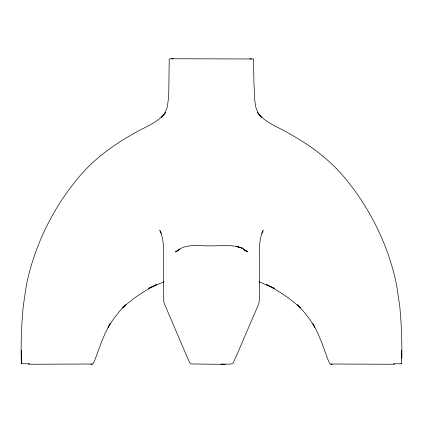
<?xml version="1.0" encoding="UTF-8"?>
<svg xmlns="http://www.w3.org/2000/svg" width="423" height="423" viewBox="0 0 423 423"><rect width="100%" height="100%" fill="white"/><g stroke="black" fill="none" stroke-linecap="round" stroke-linejoin="round"><path stroke-width="0.63" d="M21.261 350.233L21.436 362.21L21.224 358.218C20.923 340.843 21.547 323.458 23.276 306.162L26.348 285.202C34.432 245.821 52.563 208.645 78.303 177.797C93.324 159.614 112.486 145.486 132.975 134.043C143.963 127.228 157.594 123.193 165.567 112.455M401.771 358.07L401.369 363.743L393.253 363.754M261.641 233.485L263.265 230.361C260.023 237.113 259.59 243.156 259.484 250.543L259.389 297.512L259.135 302.355L258.464 304.555L237.308 353.845L232.819 363.452L230.54 364.076L215.307 364.251L191.291 363.96L190.181 363.452L188.177 359.45L163.902 302.582L163.553 292.954L163.516 250.543C163.405 243.146 162.992 237.107 159.799 230.329L161.417 233.454M165.562 112.47L161.602 117.377L165.24 112.344L167.228 106.998L168.201 100.51L168.782 92.066L169.2 59.4L169.708 58.887L171.373 58.739L253.541 58.993L253.927 82.85L254.799 100.51L255.772 106.998L257.76 112.344L261.398 117.377L257.438 112.47M125.007 305.427L120.169 310.535L113.644 318.789L108.124 327.302L110.117 323.574L105.227 333.171L101.34 342.323L94.652 360.687L92.78 364.007L28.304 364.261M125.821 304.544L122.628 307.886C132.774 298.448 144.433 290.775 156.748 284.483M179.807 249.147L175.741 251.939C185.253 242.871 199.608 246.249 211.5 245.848C221.837 245.9 232.661 244.298 242.506 248.28L236.298 246.36L242.591 248.28L247.302 251.949L243.193 249.147L247.323 251.622L243.199 249.11M179.807 249.147L175.698 251.949L179.278 249.554M156.721 284.441L148.748 288.343L163.96 281.787M249.713 58.998L251.627 58.739M220.949 364.245L225.216 364.219M21.229 358.07L21.377 362.167L21.631 363.743L22.022 363.743M29.747 363.754L21.631 363.743M394.696 364.261L330.22 364.007L328.343 360.687L321.66 342.323L317.773 333.171L312.883 323.574L314.876 327.302L309.356 318.789L302.831 310.535L297.993 305.427M400.978 363.743L401.369 363.743M171.373 58.739L173.287 58.998M259.029 281.787L274.252 288.343L266.273 284.436M266.252 284.483C278.567 290.775 290.226 298.448 300.372 307.886L297.179 304.544M257.433 112.455C265.406 123.193 279.037 127.228 290.025 134.043C310.514 145.486 329.676 159.614 344.697 177.797C370.437 208.645 388.568 245.821 396.652 285.202L399.724 306.162C401.453 323.458 402.077 340.843 401.776 358.218L401.739 350.233M91.712 364.235L90.903 364.261L92.103 364.235L91.712 364.235M331.288 364.235L330.897 364.235L332.097 364.261L331.288 364.235"/></g></svg>
